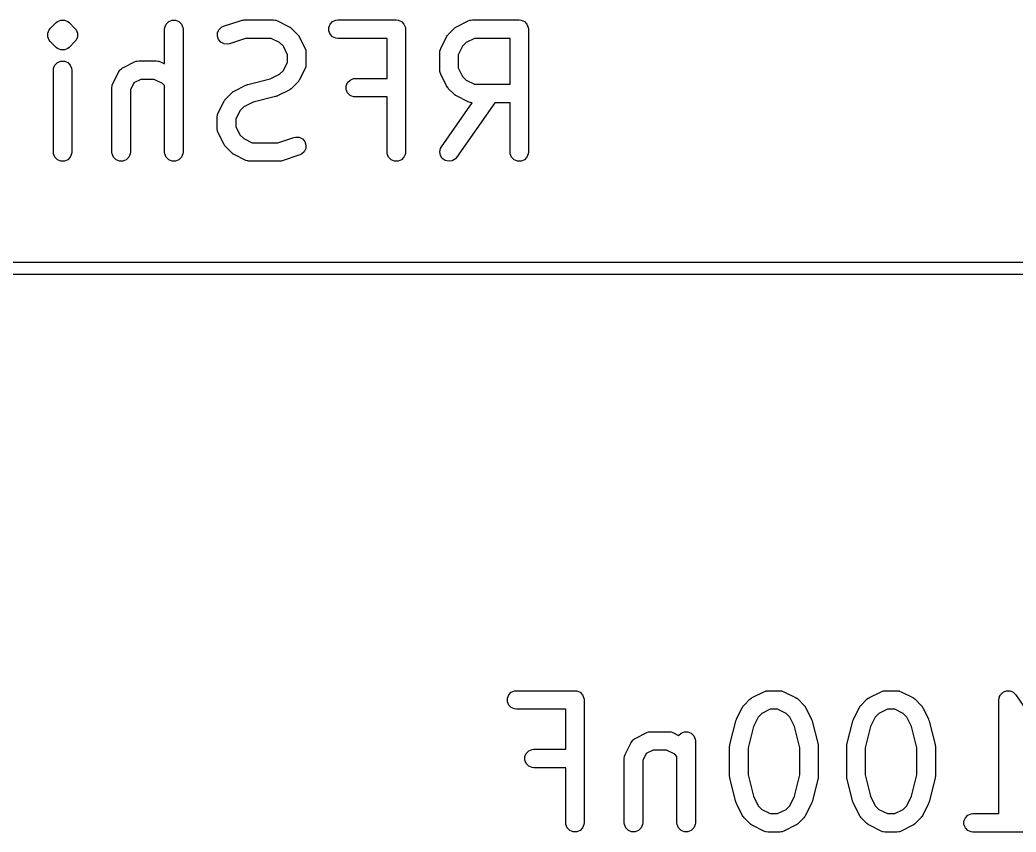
# Model space of a CAD drawing. Header units: inches. Extents: x 0.31 to 2.98, y 0.29 to 1.78.
# Drawn here: x 1.6573 to 1.9763, y 1.5155 to 1.7756 of the extents above; entities that cross this region are included whole.
import ezdxf

# ---------------------------------------------------------------- set-up
doc = ezdxf.new("R2010")
doc.units = ezdxf.units.IN
doc.header["$MEASUREMENT"] = 0
doc.layers.add('BLACK', color=250, linetype='CONTINUOUS')

msp = doc.modelspace()

# ---------------------------------------------------------------- linework, layer by layer
at = {"layer": 'BLACK', "linetype": 'CONTINUOUS'}
for p, q in [((1.667, 1.77286), (1.66887, 1.77473)), ((1.66887, 1.77473), (1.66932, 1.7751)), ((1.66932, 1.7751), (1.67038, 1.77554)), ((1.67038, 1.77554), (1.67154, 1.77554)), ((1.67154, 1.77554), (1.67154, 1.77554)), ((1.67154, 1.77554), (1.6726, 1.7751)), ((1.6726, 1.7751), (1.67305, 1.77473)), ((1.67305, 1.77473), (1.67492, 1.77286)), ((1.70368, 1.77322), (1.70413, 1.77429)), ((1.70413, 1.77429), (1.70494, 1.7751)), ((1.70494, 1.7751), (1.706, 1.77554)), ((1.706, 1.77554), (1.70716, 1.77554)), ((1.70716, 1.77554), (1.70822, 1.7751)), ((1.70822, 1.7751), (1.70904, 1.77429)), ((1.70904, 1.77429), (1.70948, 1.77322)), ((1.72252, 1.77357), (1.72814, 1.77545)), ((1.72814, 1.77545), (1.72843, 1.77551)), ((1.72843, 1.77551), (1.7285, 1.77554)), ((1.7285, 1.77554), (1.72861, 1.77555)), ((1.72861, 1.77555), (1.72871, 1.77557)), ((1.72871, 1.77557), (1.72879, 1.77557)), ((1.72879, 1.77557), (1.72908, 1.7756)), ((1.72908, 1.7756), (1.73845, 1.7756)), ((1.73845, 1.7756), (1.73903, 1.77554)), ((1.73903, 1.77554), (1.73913, 1.7755)), ((1.73913, 1.7755), (1.73923, 1.77549)), ((1.73923, 1.77549), (1.73977, 1.77529)), ((1.73977, 1.77529), (1.74352, 1.77341)), ((1.75618, 1.77322), (1.75662, 1.77429)), ((1.75662, 1.77429), (1.75743, 1.7751)), ((1.75743, 1.7751), (1.7585, 1.77554)), ((1.7585, 1.77554), (1.75907, 1.7756)), ((1.75907, 1.7756), (1.77782, 1.7756)), ((1.77782, 1.7756), (1.7784, 1.77554)), ((1.7784, 1.77554), (1.77946, 1.7751)), ((1.77946, 1.7751), (1.78028, 1.77429)), ((1.78028, 1.77429), (1.78072, 1.77322)), ((1.79712, 1.77341), (1.80087, 1.77529)), ((1.80087, 1.77529), (1.80141, 1.77549)), ((1.80141, 1.77549), (1.80152, 1.7755)), ((1.80152, 1.7755), (1.80162, 1.77554)), ((1.80162, 1.77554), (1.80219, 1.7756)), ((1.80219, 1.7756), (1.81719, 1.7756)), ((1.81719, 1.7756), (1.81777, 1.77554)), ((1.81777, 1.77554), (1.81883, 1.7751)), ((1.81883, 1.7751), (1.81965, 1.77429)), ((1.81965, 1.77429), (1.82009, 1.77322)), ((1.66619, 1.77135), (1.66663, 1.77241)), ((1.66619, 1.77019), (1.66619, 1.77135)), ((1.66663, 1.77241), (1.667, 1.77286)), ((1.67492, 1.77286), (1.67529, 1.77241)), ((1.67529, 1.77241), (1.67552, 1.77187)), ((1.67552, 1.77187), (1.67573, 1.77135)), ((1.67573, 1.77135), (1.67573, 1.77019)), ((1.70363, 1.77264), (1.70368, 1.77322)), ((1.70363, 1.76149), (1.70363, 1.77264)), ((1.70948, 1.77322), (1.70953, 1.77264)), ((1.70953, 1.77264), (1.70953, 1.73327)), ((1.72052, 1.7704), (1.72061, 1.77155)), ((1.72061, 1.77155), (1.72112, 1.77258)), ((1.72112, 1.77258), (1.72199, 1.77334)), ((1.72199, 1.77334), (1.72252, 1.77357)), ((1.74352, 1.77341), (1.74377, 1.77326)), ((1.74377, 1.77326), (1.74384, 1.77323)), ((1.74384, 1.77323), (1.74392, 1.77316)), ((1.74392, 1.77316), (1.74401, 1.7731)), ((1.74401, 1.7731), (1.74406, 1.77304)), ((1.74406, 1.77304), (1.74429, 1.77286)), ((1.74429, 1.77286), (1.74616, 1.77098)), ((1.74616, 1.77098), (1.74635, 1.77076)), ((1.74635, 1.77076), (1.74641, 1.77071)), ((1.74641, 1.77071), (1.74646, 1.77062)), ((1.74646, 1.77062), (1.74653, 1.77054)), ((1.74653, 1.77054), (1.74656, 1.77046)), ((1.75618, 1.77207), (1.75618, 1.77322)), ((1.75662, 1.771), (1.75618, 1.77207)), ((1.75743, 1.77019), (1.75662, 1.771)), ((1.78072, 1.77322), (1.78077, 1.77264)), ((1.78077, 1.77264), (1.78077, 1.73327)), ((1.79408, 1.77046), (1.79411, 1.77054)), ((1.79411, 1.77054), (1.79418, 1.77062)), ((1.79418, 1.77062), (1.79424, 1.77071)), ((1.79424, 1.77071), (1.7943, 1.77076)), ((1.7943, 1.77076), (1.79448, 1.77098)), ((1.79448, 1.77098), (1.79636, 1.77286)), ((1.79636, 1.77286), (1.79658, 1.77304)), ((1.79658, 1.77304), (1.79663, 1.7731)), ((1.79663, 1.7731), (1.79672, 1.77316)), ((1.79672, 1.77316), (1.7968, 1.77323)), ((1.7968, 1.77323), (1.79688, 1.77326)), ((1.79688, 1.77326), (1.79712, 1.77341)), ((1.82009, 1.77322), (1.82014, 1.77264)), ((1.82014, 1.77264), (1.82014, 1.73327)), ((1.66663, 1.76913), (1.66619, 1.77019)), ((1.667, 1.76868), (1.66663, 1.76913)), ((1.66887, 1.76681), (1.667, 1.76868)), ((1.67492, 1.76868), (1.67305, 1.76681)), ((1.67529, 1.76913), (1.67492, 1.76868)), ((1.67573, 1.77019), (1.67529, 1.76913)), ((1.72089, 1.76931), (1.72052, 1.7704)), ((1.72164, 1.76844), (1.72089, 1.76931)), ((1.72267, 1.76792), (1.72164, 1.76844)), ((1.72382, 1.76784), (1.72267, 1.76792)), ((1.72439, 1.76797), (1.72382, 1.76784)), ((1.72956, 1.76969), (1.72439, 1.76797)), ((1.73775, 1.76969), (1.72956, 1.76969)), ((1.74045, 1.76834), (1.73775, 1.76969)), ((1.74165, 1.76715), (1.74045, 1.76834)), ((1.74656, 1.77046), (1.74672, 1.77022)), ((1.74672, 1.77022), (1.74859, 1.76647)), ((1.7585, 1.76975), (1.75743, 1.77019)), ((1.75907, 1.76969), (1.7585, 1.76975)), ((1.77487, 1.76969), (1.75907, 1.76969)), ((1.77487, 1.75685), (1.77487, 1.76969)), ((1.79205, 1.76647), (1.79393, 1.77022)), ((1.79393, 1.77022), (1.79408, 1.77046)), ((1.80019, 1.76834), (1.799, 1.76715)), ((1.80289, 1.76969), (1.80019, 1.76834)), ((1.81424, 1.76969), (1.80289, 1.76969)), ((1.81424, 1.75498), (1.81424, 1.76969)), ((1.66932, 1.76644), (1.66887, 1.76681)), ((1.67038, 1.766), (1.66932, 1.76644)), ((1.67154, 1.766), (1.67038, 1.766)), ((1.67038, 1.766), (1.67038, 1.766)), ((1.6726, 1.76644), (1.67154, 1.766)), ((1.67154, 1.766), (1.67154, 1.766)), ((1.67305, 1.76681), (1.6726, 1.76644)), ((1.743, 1.76445), (1.74165, 1.76715)), ((1.743, 1.76209), (1.743, 1.76445)), ((1.74859, 1.76647), (1.7488, 1.76593)), ((1.7488, 1.76593), (1.74881, 1.76582)), ((1.74881, 1.76582), (1.74885, 1.76572)), ((1.74885, 1.76572), (1.7489, 1.76515)), ((1.7489, 1.76515), (1.7489, 1.7614)), ((1.79174, 1.76515), (1.7918, 1.76572)), ((1.79174, 1.75952), (1.79174, 1.76515)), ((1.7918, 1.76572), (1.79184, 1.76582)), ((1.79184, 1.76582), (1.79185, 1.76593)), ((1.79185, 1.76593), (1.79205, 1.76647)), ((1.799, 1.76715), (1.79765, 1.76445)), ((1.79765, 1.76445), (1.79765, 1.76022)), ((1.66806, 1.7601), (1.6685, 1.76116)), ((1.6685, 1.76116), (1.66932, 1.76198)), ((1.66932, 1.76198), (1.67038, 1.76242)), ((1.67038, 1.76242), (1.67154, 1.76242)), ((1.67154, 1.76242), (1.6726, 1.76198)), ((1.6726, 1.76198), (1.67341, 1.76116)), ((1.67341, 1.76116), (1.67386, 1.7601)), ((1.69026, 1.76029), (1.69401, 1.76216)), ((1.69401, 1.76216), (1.69455, 1.76237)), ((1.69455, 1.76237), (1.69466, 1.76238)), ((1.69466, 1.76238), (1.69476, 1.76242)), ((1.69476, 1.76242), (1.69533, 1.76247)), ((1.69533, 1.76247), (1.70096, 1.76247)), ((1.70096, 1.76247), (1.70153, 1.76242)), ((1.70153, 1.76242), (1.70163, 1.76238)), ((1.70163, 1.76238), (1.70174, 1.76237)), ((1.70174, 1.76237), (1.70228, 1.76216)), ((1.70228, 1.76216), (1.70363, 1.76149)), ((1.74165, 1.7594), (1.743, 1.76209)), ((1.7489, 1.7614), (1.74885, 1.76082)), ((1.66801, 1.75952), (1.66806, 1.7601)), ((1.66801, 1.73327), (1.66801, 1.75952)), ((1.67386, 1.7601), (1.67391, 1.75952)), ((1.67391, 1.75952), (1.67391, 1.73327)), ((1.68707, 1.75522), (1.68894, 1.75897)), ((1.68894, 1.75897), (1.689, 1.75906)), ((1.689, 1.75906), (1.68902, 1.75911)), ((1.68902, 1.75911), (1.68907, 1.75917)), ((1.68907, 1.75917), (1.68925, 1.75946)), ((1.68925, 1.75946), (1.68953, 1.7597)), ((1.68953, 1.7597), (1.68977, 1.75998)), ((1.68977, 1.75998), (1.69006, 1.76016)), ((1.69006, 1.76016), (1.69012, 1.76021)), ((1.69012, 1.76021), (1.69017, 1.76023)), ((1.69017, 1.76023), (1.69026, 1.76029)), ((1.73742, 1.75668), (1.74045, 1.7582)), ((1.74045, 1.7582), (1.74165, 1.7594)), ((1.74859, 1.76008), (1.74672, 1.75633)), ((1.7488, 1.76062), (1.74859, 1.76008)), ((1.74881, 1.76072), (1.7488, 1.76062)), ((1.74885, 1.76082), (1.74881, 1.76072)), ((1.7918, 1.75895), (1.79174, 1.75952)), ((1.79184, 1.75885), (1.7918, 1.75895)), ((1.79185, 1.75874), (1.79184, 1.75885)), ((1.79205, 1.7582), (1.79185, 1.75874)), ((1.79393, 1.75445), (1.79205, 1.7582)), ((1.79765, 1.76022), (1.799, 1.75752)), ((1.68681, 1.75447), (1.68685, 1.75457)), ((1.68685, 1.75457), (1.68686, 1.75468)), ((1.68686, 1.75468), (1.68707, 1.75522)), ((1.69378, 1.75545), (1.69266, 1.7532)), ((1.69603, 1.75657), (1.69378, 1.75545)), ((1.70026, 1.75657), (1.69603, 1.75657)), ((1.70296, 1.75522), (1.70026, 1.75657)), ((1.70363, 1.75455), (1.70296, 1.75522)), ((1.70363, 1.73327), (1.70363, 1.75455)), ((1.72588, 1.75279), (1.72963, 1.75466)), ((1.72963, 1.75466), (1.72967, 1.75468)), ((1.72967, 1.75468), (1.72969, 1.75469)), ((1.72969, 1.75469), (1.72993, 1.75478)), ((1.72993, 1.75478), (1.73017, 1.75487)), ((1.73017, 1.75487), (1.73019, 1.75487)), ((1.73019, 1.75487), (1.73024, 1.75489)), ((1.73024, 1.75489), (1.73742, 1.75668)), ((1.74616, 1.75556), (1.74429, 1.75368)), ((1.74635, 1.75579), (1.74616, 1.75556)), ((1.74641, 1.75584), (1.74635, 1.75579)), ((1.74646, 1.75593), (1.74641, 1.75584)), ((1.74653, 1.75601), (1.74646, 1.75593)), ((1.74656, 1.75608), (1.74653, 1.75601)), ((1.74672, 1.75633), (1.74656, 1.75608)), ((1.7618, 1.75447), (1.76224, 1.75554)), ((1.76224, 1.75554), (1.76306, 1.75635)), ((1.76306, 1.75635), (1.76412, 1.75679)), ((1.76412, 1.75679), (1.7647, 1.75685)), ((1.7647, 1.75685), (1.77487, 1.75685)), ((1.799, 1.75752), (1.80019, 1.75632)), ((1.80019, 1.75632), (1.80289, 1.75498)), ((1.80289, 1.75498), (1.81424, 1.75498)), ((1.68675, 1.7539), (1.68681, 1.75447)), ((1.68675, 1.73327), (1.68675, 1.7539)), ((1.69266, 1.7532), (1.69266, 1.73327)), ((1.72324, 1.75036), (1.72511, 1.75224)), ((1.72511, 1.75224), (1.72534, 1.75242)), ((1.72534, 1.75242), (1.72539, 1.75248)), ((1.72539, 1.75248), (1.72548, 1.75254)), ((1.72548, 1.75254), (1.72556, 1.7526)), ((1.72556, 1.7526), (1.72563, 1.75263)), ((1.72563, 1.75263), (1.72588, 1.75279)), ((1.74352, 1.75313), (1.73977, 1.75126)), ((1.74377, 1.75329), (1.74352, 1.75313)), ((1.74384, 1.75332), (1.74377, 1.75329)), ((1.74392, 1.75338), (1.74384, 1.75332)), ((1.74401, 1.75344), (1.74392, 1.75338)), ((1.74406, 1.7535), (1.74401, 1.75344)), ((1.74429, 1.75368), (1.74406, 1.7535)), ((1.7618, 1.75332), (1.7618, 1.75447)), ((1.76224, 1.75226), (1.7618, 1.75332)), ((1.76306, 1.75144), (1.76224, 1.75226)), ((1.76412, 1.751), (1.76306, 1.75144)), ((1.79408, 1.7542), (1.79393, 1.75445)), ((1.79411, 1.75413), (1.79408, 1.7542)), ((1.79418, 1.75405), (1.79411, 1.75413)), ((1.79424, 1.75396), (1.79418, 1.75405)), ((1.7943, 1.75391), (1.79424, 1.75396)), ((1.79448, 1.75368), (1.7943, 1.75391)), ((1.79636, 1.75181), (1.79448, 1.75368)), ((1.79658, 1.75162), (1.79636, 1.75181)), ((1.79663, 1.75156), (1.79658, 1.75162)), ((1.79672, 1.75151), (1.79663, 1.75156)), ((1.7968, 1.75144), (1.79672, 1.75151)), ((1.79688, 1.75141), (1.7968, 1.75144)), ((1.79712, 1.75126), (1.79688, 1.75141)), ((1.72081, 1.74584), (1.72269, 1.74959)), ((1.72269, 1.74959), (1.72284, 1.74984)), ((1.72284, 1.74984), (1.72287, 1.74991)), ((1.72287, 1.74991), (1.72294, 1.74999)), ((1.72294, 1.74999), (1.723, 1.75008)), ((1.723, 1.75008), (1.72305, 1.75013)), ((1.72305, 1.75013), (1.72324, 1.75036)), ((1.73198, 1.74924), (1.72895, 1.74772)), ((1.73917, 1.75103), (1.73198, 1.74924)), ((1.73921, 1.75105), (1.73917, 1.75103)), ((1.73923, 1.75105), (1.73921, 1.75105)), ((1.73947, 1.75114), (1.73923, 1.75105)), ((1.73971, 1.75123), (1.73947, 1.75114)), ((1.73973, 1.75124), (1.73971, 1.75123)), ((1.73977, 1.75126), (1.73973, 1.75124)), ((1.7647, 1.75094), (1.76412, 1.751)), ((1.77487, 1.75094), (1.7647, 1.75094)), ((1.77487, 1.73327), (1.77487, 1.75094)), ((1.79228, 1.73497), (1.80215, 1.74907)), ((1.80936, 1.74907), (1.79711, 1.73158)), ((1.80087, 1.74938), (1.79712, 1.75126)), ((1.80141, 1.74917), (1.80087, 1.74938)), ((1.80152, 1.74917), (1.80141, 1.74917)), ((1.80162, 1.74913), (1.80152, 1.74917)), ((1.80215, 1.74907), (1.80162, 1.74913)), ((1.81424, 1.74907), (1.80936, 1.74907)), ((1.81424, 1.73327), (1.81424, 1.74907)), ((1.7205, 1.74452), (1.72056, 1.7451)), ((1.72056, 1.7451), (1.7206, 1.7452)), ((1.7206, 1.7452), (1.72061, 1.7453)), ((1.72061, 1.7453), (1.72081, 1.74584)), ((1.72775, 1.74652), (1.72641, 1.74383)), ((1.72895, 1.74772), (1.72775, 1.74652)), ((1.7205, 1.74077), (1.7205, 1.74452)), ((1.72641, 1.74383), (1.72641, 1.74147)), ((1.72056, 1.7402), (1.7205, 1.74077)), ((1.7206, 1.7401), (1.72056, 1.7402)), ((1.72061, 1.73999), (1.7206, 1.7401)), ((1.72081, 1.73945), (1.72061, 1.73999)), ((1.72269, 1.7357), (1.72081, 1.73945)), ((1.72641, 1.74147), (1.72775, 1.73877)), ((1.72775, 1.73877), (1.72895, 1.73758)), ((1.72284, 1.73546), (1.72269, 1.7357)), ((1.72287, 1.73538), (1.72284, 1.73546)), ((1.72294, 1.7353), (1.72287, 1.73538)), ((1.72895, 1.73758), (1.73165, 1.73623)), ((1.73165, 1.73623), (1.73985, 1.73623)), ((1.73985, 1.73623), (1.74502, 1.73795)), ((1.74502, 1.73795), (1.74558, 1.73808)), ((1.74558, 1.73808), (1.74673, 1.738)), ((1.74673, 1.738), (1.74776, 1.73748)), ((1.74776, 1.73748), (1.74852, 1.73661)), ((1.74852, 1.73661), (1.74888, 1.73552)), ((1.74888, 1.73552), (1.7488, 1.73437)), ((1.66806, 1.7327), (1.66801, 1.73327)), ((1.6685, 1.73163), (1.66806, 1.7327)), ((1.67386, 1.7327), (1.67341, 1.73163)), ((1.67391, 1.73327), (1.67386, 1.7327)), ((1.68681, 1.7327), (1.68675, 1.73327)), ((1.68725, 1.73163), (1.68681, 1.7327)), ((1.6926, 1.7327), (1.69216, 1.73163)), ((1.69266, 1.73327), (1.6926, 1.7327)), ((1.70368, 1.7327), (1.70363, 1.73327)), ((1.70413, 1.73163), (1.70368, 1.7327)), ((1.70948, 1.7327), (1.70904, 1.73163)), ((1.70953, 1.73327), (1.70948, 1.7327)), ((1.723, 1.73521), (1.72294, 1.7353)), ((1.72305, 1.73516), (1.723, 1.73521)), ((1.72324, 1.73494), (1.72305, 1.73516)), ((1.72511, 1.73306), (1.72324, 1.73494)), ((1.72534, 1.73288), (1.72511, 1.73306)), ((1.72539, 1.73282), (1.72534, 1.73288)), ((1.72548, 1.73276), (1.72539, 1.73282)), ((1.72556, 1.73269), (1.72548, 1.73276)), ((1.72563, 1.73266), (1.72556, 1.73269)), ((1.72588, 1.73251), (1.72563, 1.73266)), ((1.72963, 1.73063), (1.72588, 1.73251)), ((1.74688, 1.73235), (1.74126, 1.73047)), ((1.74741, 1.73258), (1.74688, 1.73235)), ((1.74828, 1.73334), (1.74741, 1.73258)), ((1.7488, 1.73437), (1.74828, 1.73334)), ((1.77493, 1.7327), (1.77487, 1.73327)), ((1.77537, 1.73163), (1.77493, 1.7327)), ((1.78072, 1.7327), (1.78028, 1.73163)), ((1.78077, 1.73327), (1.78072, 1.7327)), ((1.79174, 1.73334), (1.79199, 1.73446)), ((1.79194, 1.7322), (1.79174, 1.73334)), ((1.79256, 1.73123), (1.79194, 1.7322)), ((1.79199, 1.73446), (1.79228, 1.73497)), ((1.8143, 1.7327), (1.81424, 1.73327)), ((1.81474, 1.73163), (1.8143, 1.7327)), ((1.82009, 1.7327), (1.81965, 1.73163)), ((1.82014, 1.73327), (1.82009, 1.7327)), ((1.66932, 1.73082), (1.6685, 1.73163)), ((1.67038, 1.73038), (1.66932, 1.73082)), ((1.67154, 1.73038), (1.67038, 1.73038)), ((1.6726, 1.73082), (1.67154, 1.73038)), ((1.67341, 1.73163), (1.6726, 1.73082)), ((1.68807, 1.73082), (1.68725, 1.73163)), ((1.68913, 1.73038), (1.68807, 1.73082)), ((1.69028, 1.73038), (1.68913, 1.73038)), ((1.69135, 1.73082), (1.69028, 1.73038)), ((1.69216, 1.73163), (1.69135, 1.73082)), ((1.70494, 1.73082), (1.70413, 1.73163)), ((1.706, 1.73038), (1.70494, 1.73082)), ((1.70716, 1.73038), (1.706, 1.73038)), ((1.70822, 1.73082), (1.70716, 1.73038)), ((1.70904, 1.73163), (1.70822, 1.73082)), ((1.73017, 1.73043), (1.72963, 1.73063)), ((1.73028, 1.73042), (1.73017, 1.73043)), ((1.73038, 1.73038), (1.73028, 1.73042)), ((1.73095, 1.73032), (1.73038, 1.73038)), ((1.74033, 1.73032), (1.73095, 1.73032)), ((1.74062, 1.73035), (1.74033, 1.73032)), ((1.7407, 1.73035), (1.74062, 1.73035)), ((1.7408, 1.73037), (1.7407, 1.73035)), ((1.7409, 1.73038), (1.7408, 1.73037)), ((1.74097, 1.73041), (1.7409, 1.73038)), ((1.74126, 1.73047), (1.74097, 1.73041)), ((1.77618, 1.73082), (1.77537, 1.73163)), ((1.77725, 1.73038), (1.77618, 1.73082)), ((1.7784, 1.73038), (1.77725, 1.73038)), ((1.77946, 1.73082), (1.7784, 1.73038)), ((1.78028, 1.73163), (1.77946, 1.73082)), ((1.79351, 1.73057), (1.79256, 1.73123)), ((1.79463, 1.73032), (1.79351, 1.73057)), ((1.79576, 1.73052), (1.79463, 1.73032)), ((1.79674, 1.73114), (1.79576, 1.73052)), ((1.79711, 1.73158), (1.79674, 1.73114)), ((1.81555, 1.73082), (1.81474, 1.73163)), ((1.81662, 1.73038), (1.81555, 1.73082)), ((1.81777, 1.73038), (1.81662, 1.73038)), ((1.81883, 1.73082), (1.81777, 1.73038)), ((1.81965, 1.73163), (1.81883, 1.73082)), ((0.6689, 1.69803), (2.40118, 1.69803)), ((2.39921, 1.69409), (0.67087, 1.69409)), ((1.81382, 1.55947), (1.81463, 1.56029)), ((1.81463, 1.56029), (1.8157, 1.56073)), ((1.8157, 1.56073), (1.81627, 1.56078)), ((1.81627, 1.56078), (1.83502, 1.56078)), ((1.83502, 1.56078), (1.8356, 1.56073)), ((1.8356, 1.56073), (1.83666, 1.56029)), ((1.83666, 1.56029), (1.83748, 1.55947)), ((1.89182, 1.5586), (1.89557, 1.56047)), ((1.89557, 1.56047), (1.89611, 1.56068)), ((1.89611, 1.56068), (1.89621, 1.56069)), ((1.89621, 1.56069), (1.89631, 1.56073)), ((1.89631, 1.56073), (1.89689, 1.56078)), ((1.89689, 1.56078), (1.90064, 1.56078)), ((1.90064, 1.56078), (1.90121, 1.56073)), ((1.90121, 1.56073), (1.90131, 1.56069)), ((1.90131, 1.56069), (1.90142, 1.56068)), ((1.90142, 1.56068), (1.90196, 1.56047)), ((1.90196, 1.56047), (1.90571, 1.5586)), ((1.92931, 1.5586), (1.93306, 1.56047)), ((1.93306, 1.56047), (1.9336, 1.56068)), ((1.9336, 1.56068), (1.93371, 1.56069)), ((1.93371, 1.56069), (1.93381, 1.56073)), ((1.93381, 1.56073), (1.93438, 1.56078)), ((1.93438, 1.56078), (1.93813, 1.56078)), ((1.93813, 1.56078), (1.93871, 1.56073)), ((1.93871, 1.56073), (1.93881, 1.56069)), ((1.93881, 1.56069), (1.93891, 1.56068)), ((1.93891, 1.56068), (1.93945, 1.56047)), ((1.93945, 1.56047), (1.9432, 1.5586)), ((1.97167, 1.55992), (1.97191, 1.56008)), ((1.97191, 1.56008), (1.97211, 1.56029)), ((1.97211, 1.56029), (1.97238, 1.5604)), ((1.97238, 1.5604), (1.97263, 1.56056)), ((1.97263, 1.56056), (1.97291, 1.56062)), ((1.97291, 1.56062), (1.97318, 1.56073)), ((1.97318, 1.56073), (1.97347, 1.56073)), ((1.97347, 1.56073), (1.97376, 1.56078)), ((1.97376, 1.56078), (1.97404, 1.56073)), ((1.97404, 1.56073), (1.97433, 1.56073)), ((1.97433, 1.56073), (1.9746, 1.56062)), ((1.9746, 1.56062), (1.97489, 1.56056)), ((1.97489, 1.56056), (1.97513, 1.5604)), ((1.97513, 1.5604), (1.97539, 1.56029)), ((1.97539, 1.56029), (1.9756, 1.56008)), ((1.9756, 1.56008), (1.97584, 1.55992)), ((1.81338, 1.55841), (1.81382, 1.55947)), ((1.81338, 1.55726), (1.81338, 1.55841)), ((1.81382, 1.55619), (1.81338, 1.55726)), ((1.83748, 1.55947), (1.83792, 1.55841)), ((1.83792, 1.55841), (1.83797, 1.55783)), ((1.83797, 1.55783), (1.83797, 1.51846)), ((1.88918, 1.55617), (1.89105, 1.55805)), ((1.89105, 1.55805), (1.89128, 1.55823)), ((1.89128, 1.55823), (1.89133, 1.55829)), ((1.89133, 1.55829), (1.89142, 1.55835)), ((1.89142, 1.55835), (1.8915, 1.55841)), ((1.8915, 1.55841), (1.89157, 1.55844)), ((1.89157, 1.55844), (1.89182, 1.5586)), ((1.90571, 1.5586), (1.90596, 1.55844)), ((1.90596, 1.55844), (1.90603, 1.55841)), ((1.90603, 1.55841), (1.90611, 1.55835)), ((1.90611, 1.55835), (1.9062, 1.55829)), ((1.9062, 1.55829), (1.90625, 1.55823)), ((1.90625, 1.55823), (1.90647, 1.55805)), ((1.90647, 1.55805), (1.90835, 1.55617)), ((1.92667, 1.55617), (1.92855, 1.55805)), ((1.92855, 1.55805), (1.92877, 1.55823)), ((1.92877, 1.55823), (1.92882, 1.55829)), ((1.92882, 1.55829), (1.92891, 1.55835)), ((1.92891, 1.55835), (1.92899, 1.55841)), ((1.92899, 1.55841), (1.92907, 1.55844)), ((1.92907, 1.55844), (1.92931, 1.5586)), ((1.9432, 1.5586), (1.94345, 1.55844)), ((1.94345, 1.55844), (1.94352, 1.55841)), ((1.94352, 1.55841), (1.9436, 1.55835)), ((1.9436, 1.55835), (1.94369, 1.55829)), ((1.94369, 1.55829), (1.94374, 1.55823)), ((1.94374, 1.55823), (1.94397, 1.55805)), ((1.94397, 1.55805), (1.94584, 1.55617)), ((1.9708, 1.55784), (1.97086, 1.55841)), ((1.9708, 1.55783), (1.9708, 1.55784)), ((1.9708, 1.55784), (1.9708, 1.55784)), ((1.9708, 1.52141), (1.9708, 1.55783)), ((1.9708, 1.55783), (1.9708, 1.55783)), ((1.97086, 1.55841), (1.97097, 1.55868)), ((1.97097, 1.55868), (1.97103, 1.55896)), ((1.97103, 1.55896), (1.97119, 1.55921)), ((1.97119, 1.55921), (1.9713, 1.55947)), ((1.9713, 1.55947), (1.9715, 1.55968)), ((1.9715, 1.55968), (1.97167, 1.55992)), ((1.97584, 1.55992), (1.97621, 1.55947)), ((1.97621, 1.55947), (1.97621, 1.55947)), ((1.97621, 1.55947), (1.97621, 1.55947)), ((1.97621, 1.55947), (1.97621, 1.55947)), ((1.97621, 1.55947), (1.9798, 1.55409)), ((1.81463, 1.55538), (1.81382, 1.55619)), ((1.8157, 1.55494), (1.81463, 1.55538)), ((1.81627, 1.55488), (1.8157, 1.55494)), ((1.83207, 1.55488), (1.81627, 1.55488)), ((1.83207, 1.54204), (1.83207, 1.55488)), ((1.88675, 1.55165), (1.88862, 1.5554)), ((1.88862, 1.5554), (1.88878, 1.55565)), ((1.88878, 1.55565), (1.88881, 1.55572)), ((1.88881, 1.55572), (1.88887, 1.5558)), ((1.88887, 1.5558), (1.88893, 1.55589)), ((1.88893, 1.55589), (1.88899, 1.55594)), ((1.88899, 1.55594), (1.88918, 1.55617)), ((1.89758, 1.55488), (1.89489, 1.55353)), ((1.89994, 1.55488), (1.89758, 1.55488)), ((1.90264, 1.55353), (1.89994, 1.55488)), ((1.90835, 1.55617), (1.90854, 1.55594)), ((1.90854, 1.55594), (1.90859, 1.55589)), ((1.90859, 1.55589), (1.90865, 1.5558)), ((1.90865, 1.5558), (1.90872, 1.55572)), ((1.90872, 1.55572), (1.90875, 1.55565)), ((1.90875, 1.55565), (1.9089, 1.5554)), ((1.9089, 1.5554), (1.91078, 1.55165)), ((1.92424, 1.55165), (1.92612, 1.5554)), ((1.92612, 1.5554), (1.92627, 1.55565)), ((1.92627, 1.55565), (1.9263, 1.55572)), ((1.9263, 1.55572), (1.92637, 1.5558)), ((1.92637, 1.5558), (1.92643, 1.55589)), ((1.92643, 1.55589), (1.92649, 1.55594)), ((1.92649, 1.55594), (1.92667, 1.55617)), ((1.93508, 1.55488), (1.93238, 1.55353)), ((1.93744, 1.55488), (1.93508, 1.55488)), ((1.94013, 1.55353), (1.93744, 1.55488)), ((1.94584, 1.55617), (1.94603, 1.55594)), ((1.94603, 1.55594), (1.94609, 1.55589)), ((1.94609, 1.55589), (1.94615, 1.5558)), ((1.94615, 1.5558), (1.94621, 1.55572)), ((1.94621, 1.55572), (1.94624, 1.55565)), ((1.94624, 1.55565), (1.9464, 1.5554)), ((1.9464, 1.5554), (1.94827, 1.55165)), ((1.88465, 1.54355), (1.88652, 1.55105)), ((1.88652, 1.55105), (1.88654, 1.55109)), ((1.88654, 1.55111), (1.88663, 1.55135)), ((1.88654, 1.55109), (1.88654, 1.55111)), ((1.88663, 1.55135), (1.88672, 1.55159)), ((1.88672, 1.55159), (1.88673, 1.55161)), ((1.88673, 1.55161), (1.88675, 1.55165)), ((1.89369, 1.55233), (1.89217, 1.5493)), ((1.89489, 1.55353), (1.89369, 1.55233)), ((1.90383, 1.55233), (1.90264, 1.55353)), ((1.90535, 1.5493), (1.90383, 1.55233)), ((1.91078, 1.55165), (1.91079, 1.55161)), ((1.91079, 1.55161), (1.91081, 1.55159)), ((1.91081, 1.55159), (1.91089, 1.55135)), ((1.91089, 1.55135), (1.91098, 1.55111)), ((1.91098, 1.55111), (1.91099, 1.55109)), ((1.91099, 1.55109), (1.911, 1.55105)), ((1.911, 1.55105), (1.91288, 1.54355)), ((1.92214, 1.54355), (1.92402, 1.55105)), ((1.92402, 1.55105), (1.92403, 1.55109)), ((1.92403, 1.55109), (1.92404, 1.55111)), ((1.92404, 1.55111), (1.92413, 1.55135)), ((1.92413, 1.55135), (1.92421, 1.55159)), ((1.92421, 1.55159), (1.92423, 1.55161)), ((1.92423, 1.55161), (1.92424, 1.55165)), ((1.93119, 1.55233), (1.92967, 1.5493)), ((1.93238, 1.55353), (1.93119, 1.55233)), ((1.94133, 1.55233), (1.94013, 1.55353)), ((1.94285, 1.5493), (1.94133, 1.55233)), ((1.94827, 1.55165), (1.94829, 1.55161)), ((1.94829, 1.55161), (1.9483, 1.55159)), ((1.9483, 1.55159), (1.94839, 1.55135)), ((1.94839, 1.55135), (1.94848, 1.55111)), ((1.94848, 1.55111), (1.94848, 1.55109)), ((1.94848, 1.55109), (1.9485, 1.55105)), ((1.9485, 1.55105), (1.95037, 1.54355)), ((1.85432, 1.54547), (1.85807, 1.54735)), ((1.85807, 1.54735), (1.85861, 1.54756)), ((1.85861, 1.54756), (1.85872, 1.54756)), ((1.85872, 1.54756), (1.85882, 1.5476)), ((1.85882, 1.5476), (1.85939, 1.54766)), ((1.85939, 1.54766), (1.86502, 1.54766)), ((1.86502, 1.54766), (1.86559, 1.5476)), ((1.86559, 1.5476), (1.86569, 1.54756)), ((1.86569, 1.54756), (1.8658, 1.54756)), ((1.8658, 1.54756), (1.86634, 1.54735)), ((1.86634, 1.54735), (1.86824, 1.5464)), ((1.869, 1.54716), (1.87007, 1.5476)), ((1.87007, 1.5476), (1.87122, 1.5476)), ((1.87122, 1.5476), (1.87228, 1.54716)), ((1.89217, 1.5493), (1.89047, 1.54247)), ((1.90706, 1.54247), (1.90535, 1.5493)), ((1.92967, 1.5493), (1.92796, 1.54247)), ((1.94455, 1.54247), (1.94285, 1.5493)), ((1.85113, 1.5404), (1.853, 1.54415)), ((1.853, 1.54415), (1.85306, 1.54425)), ((1.85306, 1.54425), (1.85308, 1.5443)), ((1.85308, 1.5443), (1.85313, 1.54435)), ((1.85313, 1.54435), (1.85331, 1.54464)), ((1.85331, 1.54464), (1.85359, 1.54489)), ((1.85359, 1.54489), (1.85383, 1.54517)), ((1.85383, 1.54517), (1.85412, 1.54535)), ((1.85412, 1.54535), (1.85418, 1.5454)), ((1.85418, 1.5454), (1.85423, 1.54541)), ((1.85423, 1.54541), (1.85432, 1.54547)), ((1.86824, 1.5464), (1.869, 1.54716)), ((1.87228, 1.54716), (1.8731, 1.54635)), ((1.8731, 1.54635), (1.87354, 1.54528)), ((1.87354, 1.54528), (1.87359, 1.54471)), ((1.87359, 1.54471), (1.87359, 1.51846)), ((1.81944, 1.54072), (1.82026, 1.54154)), ((1.82026, 1.54154), (1.82132, 1.54198)), ((1.82132, 1.54198), (1.8219, 1.54204)), ((1.8219, 1.54204), (1.83207, 1.54204)), ((1.86009, 1.54176), (1.85784, 1.54063)), ((1.86432, 1.54176), (1.86009, 1.54176)), ((1.86702, 1.54041), (1.86432, 1.54176)), ((1.88456, 1.54298), (1.8846, 1.54319)), ((1.88457, 1.54293), (1.88456, 1.54298)), ((1.88456, 1.54283), (1.88457, 1.54293)), ((1.88456, 1.53346), (1.88456, 1.54283)), ((1.8846, 1.54319), (1.88462, 1.54341)), ((1.88462, 1.54341), (1.88463, 1.54345)), ((1.88463, 1.54345), (1.88465, 1.54355)), ((1.89047, 1.54247), (1.89047, 1.53382)), ((1.90706, 1.53382), (1.90706, 1.54247)), ((1.91288, 1.54355), (1.91289, 1.54345)), ((1.91289, 1.54345), (1.91291, 1.54341)), ((1.91291, 1.54341), (1.91293, 1.54319)), ((1.91293, 1.54319), (1.91296, 1.54298)), ((1.91296, 1.54298), (1.91295, 1.54293)), ((1.91295, 1.54293), (1.91296, 1.54283)), ((1.91296, 1.54283), (1.91296, 1.53346)), ((1.92206, 1.54298), (1.92209, 1.54319)), ((1.92207, 1.54293), (1.92206, 1.54298)), ((1.92206, 1.54283), (1.92207, 1.54293)), ((1.92206, 1.53346), (1.92206, 1.54283)), ((1.92209, 1.54319), (1.92211, 1.54341)), ((1.92211, 1.54341), (1.92213, 1.54345)), ((1.92213, 1.54345), (1.92214, 1.54355)), ((1.92796, 1.54247), (1.92796, 1.53382)), ((1.94455, 1.53382), (1.94455, 1.54247)), ((1.95037, 1.54355), (1.95039, 1.54345)), ((1.95039, 1.54345), (1.9504, 1.54341)), ((1.9504, 1.54341), (1.95042, 1.54319)), ((1.95042, 1.54319), (1.95046, 1.54298)), ((1.95046, 1.54298), (1.95045, 1.54293)), ((1.95045, 1.54293), (1.95046, 1.54283)), ((1.95046, 1.54283), (1.95046, 1.53346)), ((1.819, 1.53966), (1.81944, 1.54072)), ((1.819, 1.53851), (1.819, 1.53966)), ((1.81944, 1.53744), (1.819, 1.53851)), ((1.85082, 1.53908), (1.85087, 1.53966)), ((1.85082, 1.51846), (1.85082, 1.53908)), ((1.85087, 1.53966), (1.85091, 1.53976)), ((1.85091, 1.53976), (1.85092, 1.53986)), ((1.85092, 1.53986), (1.85113, 1.5404)), ((1.85784, 1.54063), (1.85672, 1.53839)), ((1.85672, 1.53839), (1.85672, 1.51846)), ((1.86769, 1.53974), (1.86702, 1.54041)), ((1.86769, 1.51846), (1.86769, 1.53974)), ((1.82026, 1.53663), (1.81944, 1.53744)), ((1.82132, 1.53619), (1.82026, 1.53663)), ((1.8219, 1.53613), (1.82132, 1.53619)), ((1.83207, 1.53613), (1.8219, 1.53613)), ((1.83207, 1.51846), (1.83207, 1.53613)), ((1.88457, 1.53336), (1.88456, 1.53346)), ((1.88456, 1.53332), (1.88457, 1.53336)), ((1.8846, 1.5331), (1.88456, 1.53332)), ((1.88462, 1.53288), (1.8846, 1.5331)), ((1.88463, 1.53284), (1.88462, 1.53288)), ((1.88465, 1.53274), (1.88463, 1.53284)), ((1.88652, 1.52524), (1.88465, 1.53274)), ((1.89047, 1.53382), (1.89217, 1.52699)), ((1.90535, 1.52699), (1.90706, 1.53382)), ((1.91288, 1.53274), (1.911, 1.52524)), ((1.91289, 1.53284), (1.91288, 1.53274)), ((1.91291, 1.53288), (1.91289, 1.53284)), ((1.91293, 1.5331), (1.91291, 1.53288)), ((1.91296, 1.53332), (1.91293, 1.5331)), ((1.91296, 1.53346), (1.91295, 1.53336)), ((1.91295, 1.53336), (1.91296, 1.53332)), ((1.92207, 1.53336), (1.92206, 1.53346)), ((1.92206, 1.53332), (1.92207, 1.53336)), ((1.92209, 1.5331), (1.92206, 1.53332)), ((1.92211, 1.53288), (1.92209, 1.5331)), ((1.92213, 1.53284), (1.92211, 1.53288)), ((1.92214, 1.53274), (1.92213, 1.53284)), ((1.92402, 1.52524), (1.92214, 1.53274)), ((1.92796, 1.53382), (1.92967, 1.52699)), ((1.94285, 1.52699), (1.94455, 1.53382)), ((1.95037, 1.53274), (1.9485, 1.52524)), ((1.95039, 1.53284), (1.95037, 1.53274)), ((1.9504, 1.53288), (1.95039, 1.53284)), ((1.95042, 1.5331), (1.9504, 1.53288)), ((1.95046, 1.53332), (1.95042, 1.5331)), ((1.95046, 1.53346), (1.95045, 1.53336)), ((1.95045, 1.53336), (1.95046, 1.53332)), ((1.88654, 1.5252), (1.88652, 1.52524)), ((1.88654, 1.52518), (1.88654, 1.5252)), ((1.88663, 1.52494), (1.88654, 1.52518)), ((1.88672, 1.5247), (1.88663, 1.52494)), ((1.89217, 1.52699), (1.89369, 1.52396)), ((1.90383, 1.52396), (1.90535, 1.52699)), ((1.91089, 1.52494), (1.91081, 1.5247)), ((1.91098, 1.52518), (1.91089, 1.52494)), ((1.91099, 1.5252), (1.91098, 1.52518)), ((1.911, 1.52524), (1.91099, 1.5252)), ((1.92403, 1.5252), (1.92402, 1.52524)), ((1.92404, 1.52518), (1.92403, 1.5252)), ((1.92413, 1.52494), (1.92404, 1.52518)), ((1.92421, 1.5247), (1.92413, 1.52494)), ((1.92967, 1.52699), (1.93119, 1.52396)), ((1.94133, 1.52396), (1.94285, 1.52699)), ((1.94839, 1.52494), (1.9483, 1.5247)), ((1.94848, 1.52518), (1.94839, 1.52494)), ((1.9485, 1.52524), (1.94848, 1.5252)), ((1.94848, 1.5252), (1.94848, 1.52518)), ((1.88673, 1.52468), (1.88672, 1.5247)), ((1.88675, 1.52464), (1.88673, 1.52468)), ((1.88862, 1.52089), (1.88675, 1.52464)), ((1.89369, 1.52396), (1.89489, 1.52276)), ((1.89489, 1.52276), (1.89758, 1.52141)), ((1.89994, 1.52141), (1.90264, 1.52276)), ((1.90264, 1.52276), (1.90383, 1.52396)), ((1.91078, 1.52464), (1.9089, 1.52089)), ((1.91079, 1.52468), (1.91078, 1.52464)), ((1.91081, 1.5247), (1.91079, 1.52468)), ((1.92423, 1.52468), (1.92421, 1.5247)), ((1.92424, 1.52464), (1.92423, 1.52468)), ((1.92612, 1.52089), (1.92424, 1.52464)), ((1.93119, 1.52396), (1.93238, 1.52276)), ((1.93238, 1.52276), (1.93508, 1.52141)), ((1.93744, 1.52141), (1.94013, 1.52276)), ((1.94013, 1.52276), (1.94133, 1.52396)), ((1.94827, 1.52464), (1.9464, 1.52089)), ((1.94829, 1.52468), (1.94827, 1.52464)), ((1.9483, 1.5247), (1.94829, 1.52468)), ((1.83212, 1.51789), (1.83207, 1.51846)), ((1.83797, 1.51846), (1.83792, 1.51789)), ((1.85087, 1.51789), (1.85082, 1.51846)), ((1.85672, 1.51846), (1.85666, 1.51789)), ((1.86775, 1.51789), (1.86769, 1.51846)), ((1.87359, 1.51846), (1.87354, 1.51789)), ((1.88878, 1.52064), (1.88862, 1.52089)), ((1.88881, 1.52057), (1.88878, 1.52064)), ((1.88887, 1.52049), (1.88881, 1.52057)), ((1.88893, 1.5204), (1.88887, 1.52049)), ((1.88899, 1.52035), (1.88893, 1.5204)), ((1.88918, 1.52012), (1.88899, 1.52035)), ((1.89105, 1.51825), (1.88918, 1.52012)), ((1.89758, 1.52141), (1.89994, 1.52141)), ((1.90835, 1.52012), (1.90647, 1.51825)), ((1.90854, 1.52035), (1.90835, 1.52012)), ((1.90859, 1.5204), (1.90854, 1.52035)), ((1.90865, 1.52049), (1.90859, 1.5204)), ((1.90872, 1.52057), (1.90865, 1.52049)), ((1.90875, 1.52064), (1.90872, 1.52057)), ((1.9089, 1.52089), (1.90875, 1.52064)), ((1.92627, 1.52064), (1.92612, 1.52089)), ((1.9263, 1.52057), (1.92627, 1.52064)), ((1.92637, 1.52049), (1.9263, 1.52057)), ((1.92643, 1.5204), (1.92637, 1.52049)), ((1.92649, 1.52035), (1.92643, 1.5204)), ((1.92667, 1.52012), (1.92649, 1.52035)), ((1.92855, 1.51825), (1.92667, 1.52012)), ((1.93508, 1.52141), (1.93744, 1.52141)), ((1.94584, 1.52012), (1.94397, 1.51825)), ((1.94603, 1.52035), (1.94584, 1.52012)), ((1.94609, 1.5204), (1.94603, 1.52035)), ((1.94615, 1.52049), (1.94609, 1.5204)), ((1.94621, 1.52057), (1.94615, 1.52049)), ((1.94624, 1.52064), (1.94621, 1.52057)), ((1.9464, 1.52089), (1.94624, 1.52064)), ((1.95961, 1.51904), (1.96005, 1.5201)), ((1.95961, 1.51789), (1.95961, 1.51904)), ((1.96005, 1.5201), (1.96086, 1.52092)), ((1.96086, 1.52092), (1.96193, 1.52136)), ((1.96193, 1.52136), (1.9625, 1.52141)), ((1.9625, 1.52141), (1.9708, 1.52141)), ((1.83257, 1.51682), (1.83212, 1.51789)), ((1.83338, 1.51601), (1.83257, 1.51682)), ((1.83444, 1.51557), (1.83338, 1.51601)), ((1.8356, 1.51557), (1.83444, 1.51557)), ((1.83666, 1.51601), (1.8356, 1.51557)), ((1.83748, 1.51682), (1.83666, 1.51601)), ((1.83792, 1.51789), (1.83748, 1.51682)), ((1.85131, 1.51682), (1.85087, 1.51789)), ((1.85213, 1.51601), (1.85131, 1.51682)), ((1.85319, 1.51557), (1.85213, 1.51601)), ((1.85434, 1.51557), (1.85319, 1.51557)), ((1.85541, 1.51601), (1.85434, 1.51557)), ((1.85622, 1.51682), (1.85541, 1.51601)), ((1.85666, 1.51789), (1.85622, 1.51682)), ((1.86819, 1.51682), (1.86775, 1.51789)), ((1.869, 1.51601), (1.86819, 1.51682)), ((1.87007, 1.51557), (1.869, 1.51601)), ((1.87122, 1.51557), (1.87007, 1.51557)), ((1.87228, 1.51601), (1.87122, 1.51557)), ((1.8731, 1.51682), (1.87228, 1.51601)), ((1.87354, 1.51789), (1.8731, 1.51682)), ((1.89128, 1.51806), (1.89105, 1.51825)), ((1.89133, 1.518), (1.89128, 1.51806)), ((1.89142, 1.51795), (1.89133, 1.518)), ((1.8915, 1.51788), (1.89142, 1.51795)), ((1.89157, 1.51785), (1.8915, 1.51788)), ((1.89182, 1.5177), (1.89157, 1.51785)), ((1.89557, 1.51582), (1.89182, 1.5177)), ((1.89611, 1.51561), (1.89557, 1.51582)), ((1.89621, 1.51561), (1.89611, 1.51561)), ((1.89631, 1.51557), (1.89621, 1.51561)), ((1.89689, 1.51551), (1.89631, 1.51557)), ((1.90064, 1.51551), (1.89689, 1.51551)), ((1.90121, 1.51557), (1.90064, 1.51551)), ((1.90131, 1.51561), (1.90121, 1.51557)), ((1.90142, 1.51561), (1.90131, 1.51561)), ((1.90196, 1.51582), (1.90142, 1.51561)), ((1.90571, 1.5177), (1.90196, 1.51582)), ((1.90596, 1.51785), (1.90571, 1.5177)), ((1.90603, 1.51788), (1.90596, 1.51785)), ((1.90611, 1.51795), (1.90603, 1.51788)), ((1.9062, 1.518), (1.90611, 1.51795)), ((1.90625, 1.51806), (1.9062, 1.518)), ((1.90647, 1.51825), (1.90625, 1.51806)), ((1.92877, 1.51806), (1.92855, 1.51825)), ((1.92882, 1.518), (1.92877, 1.51806)), ((1.92891, 1.51795), (1.92882, 1.518)), ((1.92899, 1.51788), (1.92891, 1.51795)), ((1.92907, 1.51785), (1.92899, 1.51788)), ((1.92931, 1.5177), (1.92907, 1.51785)), ((1.93306, 1.51582), (1.92931, 1.5177)), ((1.9336, 1.51561), (1.93306, 1.51582)), ((1.93371, 1.51561), (1.9336, 1.51561)), ((1.93381, 1.51557), (1.93371, 1.51561)), ((1.93438, 1.51551), (1.93381, 1.51557)), ((1.93813, 1.51551), (1.93438, 1.51551)), ((1.93871, 1.51557), (1.93813, 1.51551)), ((1.93881, 1.51561), (1.93871, 1.51557)), ((1.93891, 1.51561), (1.93881, 1.51561)), ((1.93945, 1.51582), (1.93891, 1.51561)), ((1.9432, 1.5177), (1.93945, 1.51582)), ((1.94345, 1.51785), (1.9432, 1.5177)), ((1.94352, 1.51788), (1.94345, 1.51785)), ((1.9436, 1.51795), (1.94352, 1.51788)), ((1.94369, 1.518), (1.9436, 1.51795)), ((1.94374, 1.51806), (1.94369, 1.518)), ((1.94397, 1.51825), (1.94374, 1.51806)), ((1.96005, 1.51682), (1.95961, 1.51789)), ((1.96086, 1.51601), (1.96005, 1.51682)), ((1.96193, 1.51557), (1.96086, 1.51601)), ((1.9625, 1.51551), (1.96193, 1.51557)), ((1.985, 1.51551), (1.9625, 1.51551))]:
    msp.add_line(p, q, dxfattribs=at)

doc.saveas('drawing.dxf')
